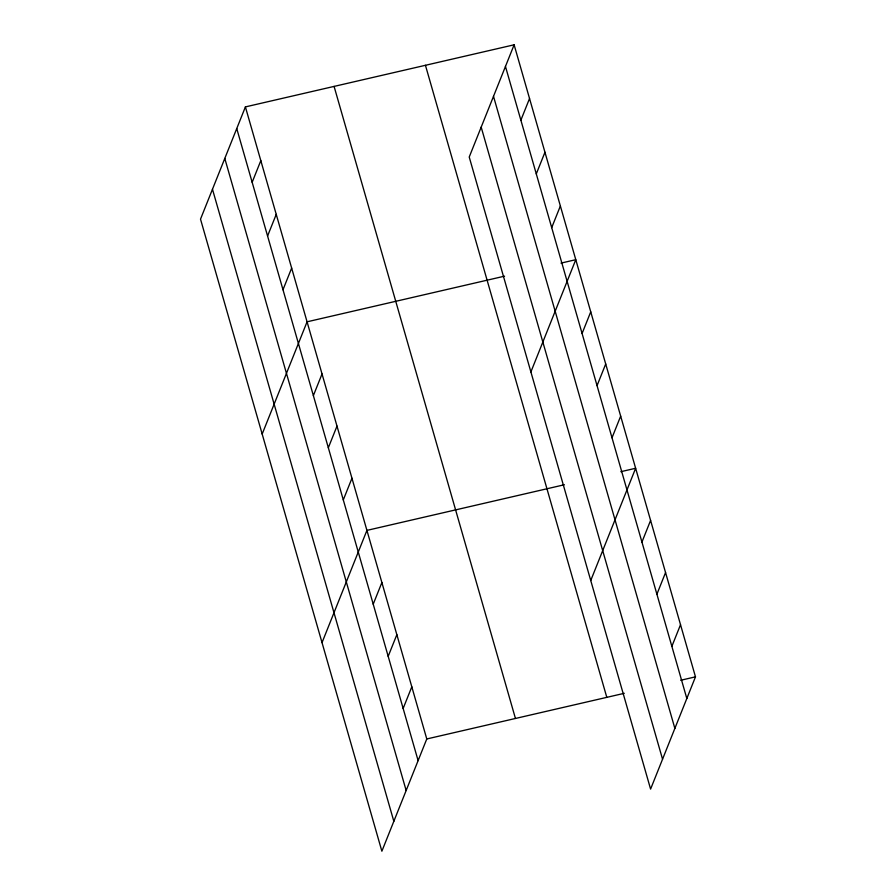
<?xml version="1.0" encoding="UTF-8"?>
<svg xmlns="http://www.w3.org/2000/svg" width="896" height="896" viewBox="0 0 896 896"><rect width="100%" height="100%" fill="white"/><g stroke="black" fill="none" stroke-linecap="round" stroke-linejoin="round"><path stroke-width="1.34" d="M245.403 106.904L200.514 219.15L381.875 851.2L426.776 738.965L245.403 106.904L514.125 44.8L695.486 676.85L650.597 789.096L469.224 157.035L514.125 44.8M252.168 182.28L260.826 160.63M267.579 236.006L276.237 214.357M282.99 289.733L291.659 268.083M262.181 434.045L307.07 321.81L504.571 276.158M313.376 395.606L322.034 373.946M328.339 447.742L336.997 426.093M343.302 499.89L351.96 478.24M520.878 120.176L529.536 98.526M322.034 642.622L366.923 530.387L564.424 484.736M536.29 173.902L544.958 152.253M373.218 604.184L381.886 582.523M551.712 227.629L560.37 205.979M388.181 656.32L396.85 634.67M530.891 371.941L575.781 259.694L561.008 263.11M403.144 708.467L411.813 686.818M582.086 333.491L590.744 311.842M597.05 385.638L605.707 363.989M612.013 437.786L620.67 416.136M590.744 580.518L635.634 468.272L620.861 471.688M641.939 542.069L650.597 520.419M656.902 594.216L665.56 572.566M671.866 646.363L680.523 624.714M426.776 738.965L624.277 693.314M680.702 680.266L695.486 676.85M505.456 66.45L686.829 698.51M493.506 96.342L674.867 728.403M481.186 127.142L662.547 759.203M425.443 65.296L606.805 697.346M334.085 86.408L515.446 718.469M236.746 128.565L418.107 760.614M224.795 158.458L406.157 790.507M212.475 189.258L393.837 821.307"/></g></svg>
